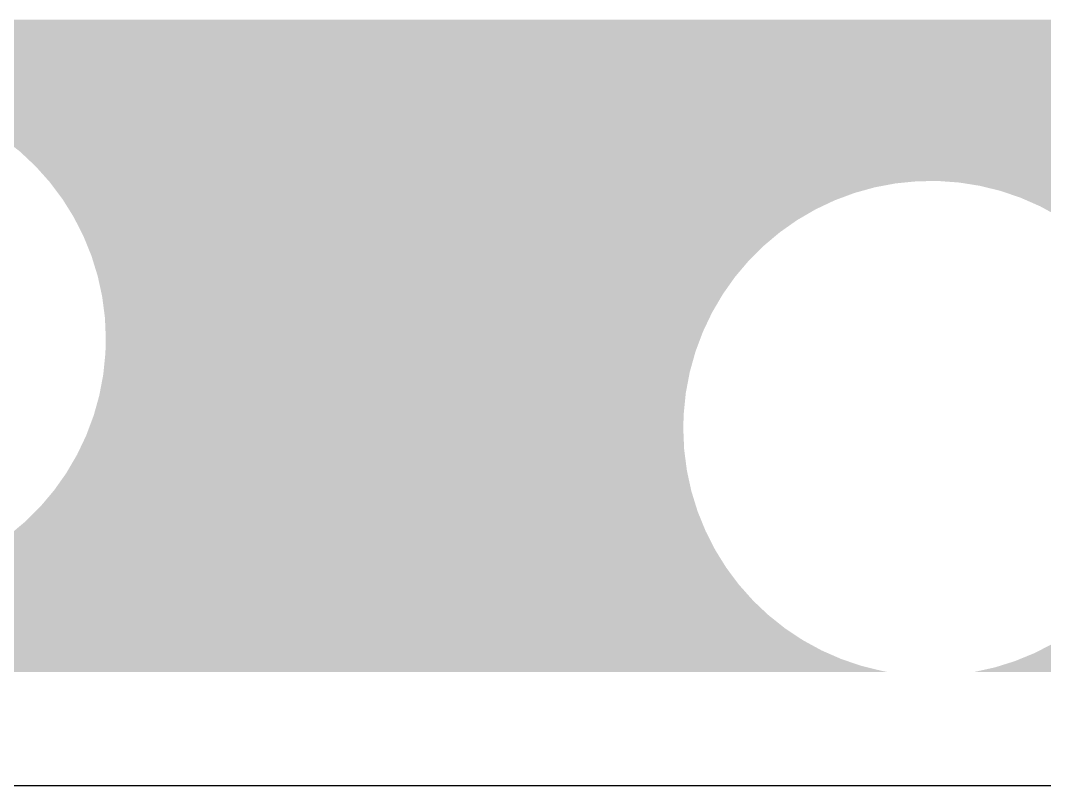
# Model space of a CAD drawing. Extents: x 295 to 953, y 10 to 290.
# Drawn here: x 537.47 to 562.67, y 69 to 87.84 of the extents above; entities that cross this region are included whole.
import ezdxf

# ---------------------------------------------------------------- set-up
doc = ezdxf.new("R2010")
doc.units = 0
doc.header["$LTSCALE"] = 5
doc.header["$MEASUREMENT"] = 0
doc.layers.add('GND1', color=7, linetype='CONTINUOUS')

msp = doc.modelspace()

# ---------------------------------------------------------------- linework, layer by layer
at = {"layer": 'GND1'}
msp.add_line((529.077, 69), (845.877, 69), dxfattribs=at)
for points in [[(525.272, 87.82), (525.272, 87.859), (732.093, 87.82), (732.027, 87.859)], [(525.272, 87.785), (525.272, 87.82), (732.161, 87.785), (732.093, 87.82)], [(525.272, 87.755), (525.272, 87.785), (732.232, 87.755), (732.161, 87.785)], [(525.272, 87.728), (525.272, 87.755), (732.304, 87.728), (732.232, 87.755)], [(525.272, 87.705), (525.272, 87.728), (732.377, 87.705), (732.304, 87.728)], [(525.272, 87.687), (525.272, 87.705), (732.452, 87.687), (732.377, 87.705)], [(525.272, 87.673), (525.272, 87.687), (732.527, 87.673), (732.452, 87.687)], [(525.272, 87.664), (525.272, 87.673), (732.603, 87.664), (732.527, 87.673)], [(525.272, 87.659), (525.272, 87.664), (732.68, 87.659), (732.603, 87.664)], [(525.272, 87.592), (525.272, 87.659), (795.862, 87.592), (795.824, 87.659)], [(525.272, 87.659), (525.272, 87.659), (732.757, 87.659), (732.68, 87.659)], [(525.272, 87.528), (525.272, 87.592), (795.904, 87.528), (795.862, 87.592)], [(525.272, 87.515), (525.272, 87.528), (795.913, 87.515), (795.904, 87.528)], [(525.272, 87.441), (525.272, 87.515), (849.683, 87.441), (849.683, 87.515)], [(525.272, 87.203), (525.272, 87.441), (796.225, 87.203), (796.462, 87.441)], [(525.272, 87.161), (525.272, 87.203), (796.289, 87.161), (796.225, 87.203)], [(525.272, 87.122), (525.272, 87.161), (796.355, 87.122), (796.289, 87.161)], [(525.272, 87.087), (525.272, 87.122), (796.423, 87.087), (796.355, 87.122)], [(525.272, 87.056), (525.272, 87.087), (796.494, 87.056), (796.423, 87.087)], [(525.272, 87.029), (525.272, 87.056), (796.566, 87.029), (796.494, 87.056)], [(525.272, 87.007), (525.272, 87.029), (796.639, 87.007), (796.566, 87.029)], [(525.272, 86.989), (525.272, 87.007), (796.714, 86.989), (796.639, 87.007)], [(525.272, 86.975), (525.272, 86.989), (796.789, 86.975), (796.714, 86.989)], [(525.272, 86.966), (525.272, 86.975), (796.865, 86.966), (796.789, 86.975)], [(525.272, 86.961), (525.272, 86.966), (796.942, 86.961), (796.865, 86.966)], [(525.272, 86.96), (525.272, 86.961), (797.019, 86.96), (796.942, 86.961)], [(525.272, 86.088), (525.272, 86.96), (849.683, 86.088), (849.683, 86.96)], [(533.752, 86.081), (533.651, 86.088), (687.129, 86.081), (687.651, 86.088)], [(534.172, 86.051), (533.752, 86.081), (686.827, 86.051), (687.129, 86.081)], [(534.308, 86.029), (534.172, 86.051), (686.61, 86.029), (686.827, 86.051)], [(534.687, 85.969), (534.308, 86.029), (686.289, 85.969), (686.61, 86.029)], [(534.832, 85.933), (534.687, 85.969), (686.097, 85.933), (686.289, 85.969)], [(535.193, 85.843), (534.832, 85.933), (685.774, 85.843), (686.097, 85.933)], [(535.34, 85.794), (535.193, 85.843), (685.594, 85.794), (685.774, 85.843)], [(535.687, 85.675), (535.34, 85.794), (685.276, 85.675), (685.594, 85.794)], [(535.832, 85.611), (535.687, 85.675), (685.105, 85.611), (685.276, 85.675)], [(536.165, 85.465), (535.832, 85.611), (684.796, 85.465), (685.105, 85.611)], [(536.305, 85.388), (536.165, 85.465), (684.634, 85.388), (684.796, 85.465)], [(536.623, 85.215), (536.305, 85.388), (684.336, 85.215), (684.634, 85.388)], [(536.758, 85.125), (536.623, 85.215), (684.183, 85.125), (684.336, 85.215)], [(537.058, 84.926), (536.758, 85.125), (683.9, 84.926), (684.183, 85.125)], [(537.185, 84.825), (537.058, 84.926), (683.756, 84.825), (683.9, 84.926)], [(537.466, 84.602), (537.185, 84.825), (683.49, 84.602), (683.756, 84.825)], [(537.585, 84.489), (537.466, 84.602), (683.357, 84.489), (683.49, 84.602)], [(537.846, 84.243), (537.585, 84.489), (683.11, 84.243), (683.357, 84.489)], [(537.955, 84.12), (537.846, 84.243), (682.988, 84.12), (683.11, 84.243)], [(538.163, 83.887), (537.955, 84.12), (682.791, 83.887), (682.988, 84.12)], [(538.17, 83.879), (538.163, 83.887), (559.527, 83.879), (560.049, 83.887)], [(538.193, 83.854), (538.17, 83.879), (559.27, 83.854), (559.527, 83.879)], [(538.212, 83.828), (538.193, 83.854), (559.008, 83.828), (559.27, 83.854)], [(538.284, 83.732), (538.212, 83.828), (558.495, 83.732), (559.008, 83.828)], [(538.389, 83.592), (538.284, 83.732), (557.992, 83.592), (558.495, 83.732)], [(560.569, 83.849), (560.049, 83.887), (682.759, 83.849), (682.791, 83.887)], [(561.085, 83.767), (560.569, 83.849), (682.69, 83.767), (682.759, 83.849)], [(561.27, 83.721), (561.085, 83.767), (682.651, 83.721), (682.69, 83.767)], [(561.591, 83.642), (561.27, 83.721), (682.595, 83.642), (682.651, 83.721)], [(538.505, 83.436), (538.389, 83.592), (557.573, 83.436), (557.992, 83.592)], [(538.522, 83.41), (538.505, 83.436), (557.503, 83.41), (557.573, 83.436)], [(562.085, 83.473), (561.591, 83.642), (682.476, 83.473), (682.595, 83.642)], [(562.49, 83.295), (562.085, 83.473), (682.35, 83.295), (682.476, 83.473)], [(538.661, 83.187), (538.522, 83.41), (557.032, 83.187), (557.503, 83.41)], [(538.781, 82.993), (538.661, 83.187), (556.7, 82.993), (557.032, 83.187)], [(562.563, 83.263), (562.49, 83.295), (682.332, 83.263), (682.35, 83.295)], [(563.021, 83.013), (562.563, 83.263), (682.185, 83.013), (682.332, 83.263)], [(538.816, 82.924), (538.781, 82.993), (556.581, 82.924), (556.7, 82.993)], [(538.97, 82.623), (538.816, 82.924), (556.154, 82.623), (556.581, 82.924)], [(539.018, 82.528), (538.97, 82.623), (556.041, 82.528), (556.154, 82.623)], [(539.116, 82.287), (539.018, 82.528), (555.755, 82.287), (556.041, 82.528)], [(539.214, 82.044), (539.116, 82.287), (555.511, 82.044), (555.755, 82.287)], [(539.253, 81.919), (539.214, 82.044), (555.386, 81.919), (555.511, 82.044)], [(539.368, 81.546), (539.253, 81.919), (555.071, 81.546), (555.386, 81.919)], [(539.374, 81.52), (539.368, 81.546), (555.049, 81.52), (555.071, 81.546)], [(539.467, 81.093), (539.374, 81.52), (554.748, 81.093), (555.049, 81.52)], [(539.479, 81.036), (539.467, 81.093), (554.715, 81.036), (554.748, 81.093)], [(539.53, 80.643), (539.479, 81.036), (554.485, 80.643), (554.715, 81.036)], [(539.546, 80.519), (539.53, 80.643), (554.426, 80.519), (554.485, 80.643)], [(539.561, 80.172), (539.546, 80.519), (554.261, 80.172), (554.426, 80.519)], [(539.568, 79.997), (539.561, 80.172), (554.196, 79.997), (554.261, 80.172)], [(539.559, 79.683), (539.568, 79.997), (554.078, 79.683), (554.196, 79.997)], [(539.511, 79.18), (539.558, 79.644), (553.938, 79.18), (554.068, 79.644)], [(539.558, 79.644), (539.559, 79.683), (554.068, 79.644), (554.078, 79.683)], [(539.506, 79.125), (539.511, 79.18), (553.928, 79.125), (553.938, 79.18)], [(539.419, 78.667), (539.506, 79.125), (553.841, 78.667), (553.928, 79.125)], [(539.409, 78.612), (539.419, 78.667), (553.836, 78.612), (553.841, 78.667)], [(539.28, 78.148), (539.409, 78.612), (553.789, 78.148), (553.836, 78.612)], [(539.269, 78.11), (539.28, 78.148), (553.788, 78.11), (553.789, 78.148)], [(539.151, 77.796), (539.269, 78.11), (553.779, 77.796), (553.788, 78.11)], [(538.921, 77.274), (539.086, 77.621), (553.801, 77.274), (553.786, 77.621)], [(539.086, 77.621), (539.151, 77.796), (553.786, 77.621), (553.779, 77.796)], [(538.632, 76.757), (538.862, 77.15), (553.868, 76.757), (553.817, 77.15)], [(538.862, 77.15), (538.921, 77.274), (553.817, 77.15), (553.801, 77.274)], [(538.298, 76.273), (538.599, 76.699), (553.973, 76.273), (553.88, 76.699)], [(538.599, 76.699), (538.632, 76.757), (553.88, 76.699), (553.868, 76.757)], [(537.962, 75.874), (538.276, 76.247), (554.094, 75.874), (553.979, 76.247)], [(538.276, 76.247), (538.298, 76.273), (553.979, 76.247), (553.973, 76.273)], [(537.836, 75.748), (537.962, 75.874), (554.133, 75.748), (554.094, 75.874)], [(537.592, 75.505), (537.836, 75.748), (554.232, 75.505), (554.133, 75.748)], [(537.306, 75.265), (537.592, 75.505), (554.329, 75.265), (554.232, 75.505)], [(536.766, 74.869), (537.193, 75.169), (554.531, 74.869), (554.378, 75.169)], [(537.193, 75.169), (537.306, 75.265), (554.378, 75.169), (554.329, 75.265)], [(536.648, 74.8), (536.766, 74.869), (554.566, 74.8), (554.531, 74.869)], [(535.844, 74.383), (536.316, 74.606), (554.825, 74.383), (554.686, 74.606)], [(536.316, 74.606), (536.648, 74.8), (554.686, 74.606), (554.566, 74.8)], [(535.355, 74.201), (535.774, 74.357), (554.958, 74.201), (554.842, 74.357)], [(535.774, 74.357), (535.844, 74.383), (554.842, 74.357), (554.825, 74.383)], [(534.852, 74.061), (535.355, 74.201), (555.063, 74.061), (554.958, 74.201)], [(525.727, 73.791), (525.671, 73.906), (555.287, 73.791), (555.184, 73.906)], [(533.298, 73.906), (533.82, 73.913), (555.184, 73.906), (555.177, 73.913)], [(533.82, 73.913), (534.077, 73.939), (555.177, 73.913), (555.154, 73.939)], [(534.077, 73.939), (534.339, 73.965), (555.154, 73.939), (555.135, 73.965)], [(534.339, 73.965), (534.852, 74.061), (555.135, 73.965), (555.063, 74.061)], [(525.728, 73.79), (525.727, 73.791), (555.287, 73.79), (555.287, 73.791)], [(525.873, 73.549), (525.728, 73.79), (555.502, 73.549), (555.287, 73.79)], [(525.888, 73.524), (525.873, 73.549), (555.529, 73.524), (555.502, 73.549)], [(525.888, 73.523), (525.888, 73.524), (555.529, 73.523), (555.529, 73.524)], [(526.074, 73.262), (525.888, 73.523), (555.805, 73.262), (555.529, 73.523)], [(526.075, 73.262), (526.074, 73.262), (555.806, 73.262), (555.805, 73.262)], [(526.135, 73.191), (526.075, 73.262), (555.881, 73.191), (555.806, 73.262)], [(526.275, 73.026), (526.135, 73.191), (556.089, 73.026), (555.881, 73.191)], [(526.435, 72.866), (526.276, 73.026), (556.289, 72.866), (556.089, 73.026)], [(526.503, 72.799), (526.435, 72.866), (556.392, 72.799), (556.289, 72.866)], [(526.503, 72.798), (526.503, 72.799), (556.392, 72.798), (556.392, 72.799)], [(526.739, 72.597), (526.503, 72.798), (556.695, 72.597), (556.392, 72.798)], [(526.74, 72.597), (526.739, 72.597), (556.696, 72.597), (556.695, 72.597)], [(526.766, 72.578), (526.74, 72.597), (556.724, 72.578), (556.696, 72.597)], [(527, 72.411), (526.766, 72.578), (557.03, 72.411), (556.724, 72.578)], [(527.139, 72.328), (527.001, 72.411), (557.182, 72.328), (557.03, 72.411)], [(562.553, 72.328), (562.888, 72.5), (818.986, 72.328), (818.67, 72.5)], [(527.267, 72.25), (527.139, 72.328), (557.358, 72.25), (557.182, 72.328)], [(527.268, 72.25), (527.267, 72.25), (557.359, 72.25), (557.358, 72.25)], [(527.539, 72.118), (527.268, 72.25), (557.66, 72.118), (557.359, 72.25)], [(527.551, 72.112), (527.539, 72.118), (557.678, 72.112), (557.66, 72.118)], [(527.552, 72.111), (527.551, 72.112), (557.679, 72.111), (557.678, 72.112)], [(527.832, 72), (527.552, 72.111), (558.004, 72), (557.679, 72.111)], [(561.941, 72.064), (562.073, 72.118), (819.622, 72.064), (819.463, 72.118)], [(562.073, 72.118), (562.424, 72.262), (819.463, 72.118), (819.136, 72.262)], [(562.424, 72.262), (562.553, 72.328), (819.136, 72.262), (818.986, 72.328)], [(527.833, 72), (527.832, 72), (558.005, 72), (558.004, 72)], [(528.01, 71.949), (527.833, 72), (558.154, 71.949), (558.005, 72)], [(528.13, 71.915), (528.01, 71.949), (558.293, 71.915), (558.154, 71.949)], [(528.131, 71.914), (528.13, 71.915), (558.294, 71.914), (558.293, 71.915)], [(528.447, 71.848), (528.131, 71.914), (558.562, 71.848), (558.294, 71.914)], [(528.643, 71.824), (528.447, 71.848), (558.66, 71.824), (558.563, 71.848)], [(528.447, 71.848), (528.447, 71.848), (558.563, 71.848), (558.562, 71.848)], [(561.063, 71.824), (561.443, 71.908), (820.464, 71.824), (820.125, 71.908)], [(561.443, 71.908), (561.576, 71.949), (820.125, 71.908), (819.957, 71.949)], [(561.576, 71.949), (561.941, 72.064), (819.957, 71.949), (819.622, 72.064)], [(528.758, 71.809), (528.643, 71.824), (558.735, 71.809), (558.66, 71.824)], [(529.113, 71.795), (528.758, 71.809), (558.811, 71.795), (558.735, 71.809)], [(529.123, 71.794), (529.113, 71.795), (558.812, 71.794), (558.811, 71.795)], [(529.133, 71.794), (529.123, 71.794), (558.811, 71.794), (558.812, 71.794)], [(560.933, 71.795), (561.063, 71.824), (820.615, 71.795), (820.464, 71.824)], [(560.933, 71.794), (560.933, 71.795), (820.615, 71.794), (820.615, 71.795)]]:
    msp.add_solid(points, dxfattribs=at)

doc.saveas('drawing.dxf')
